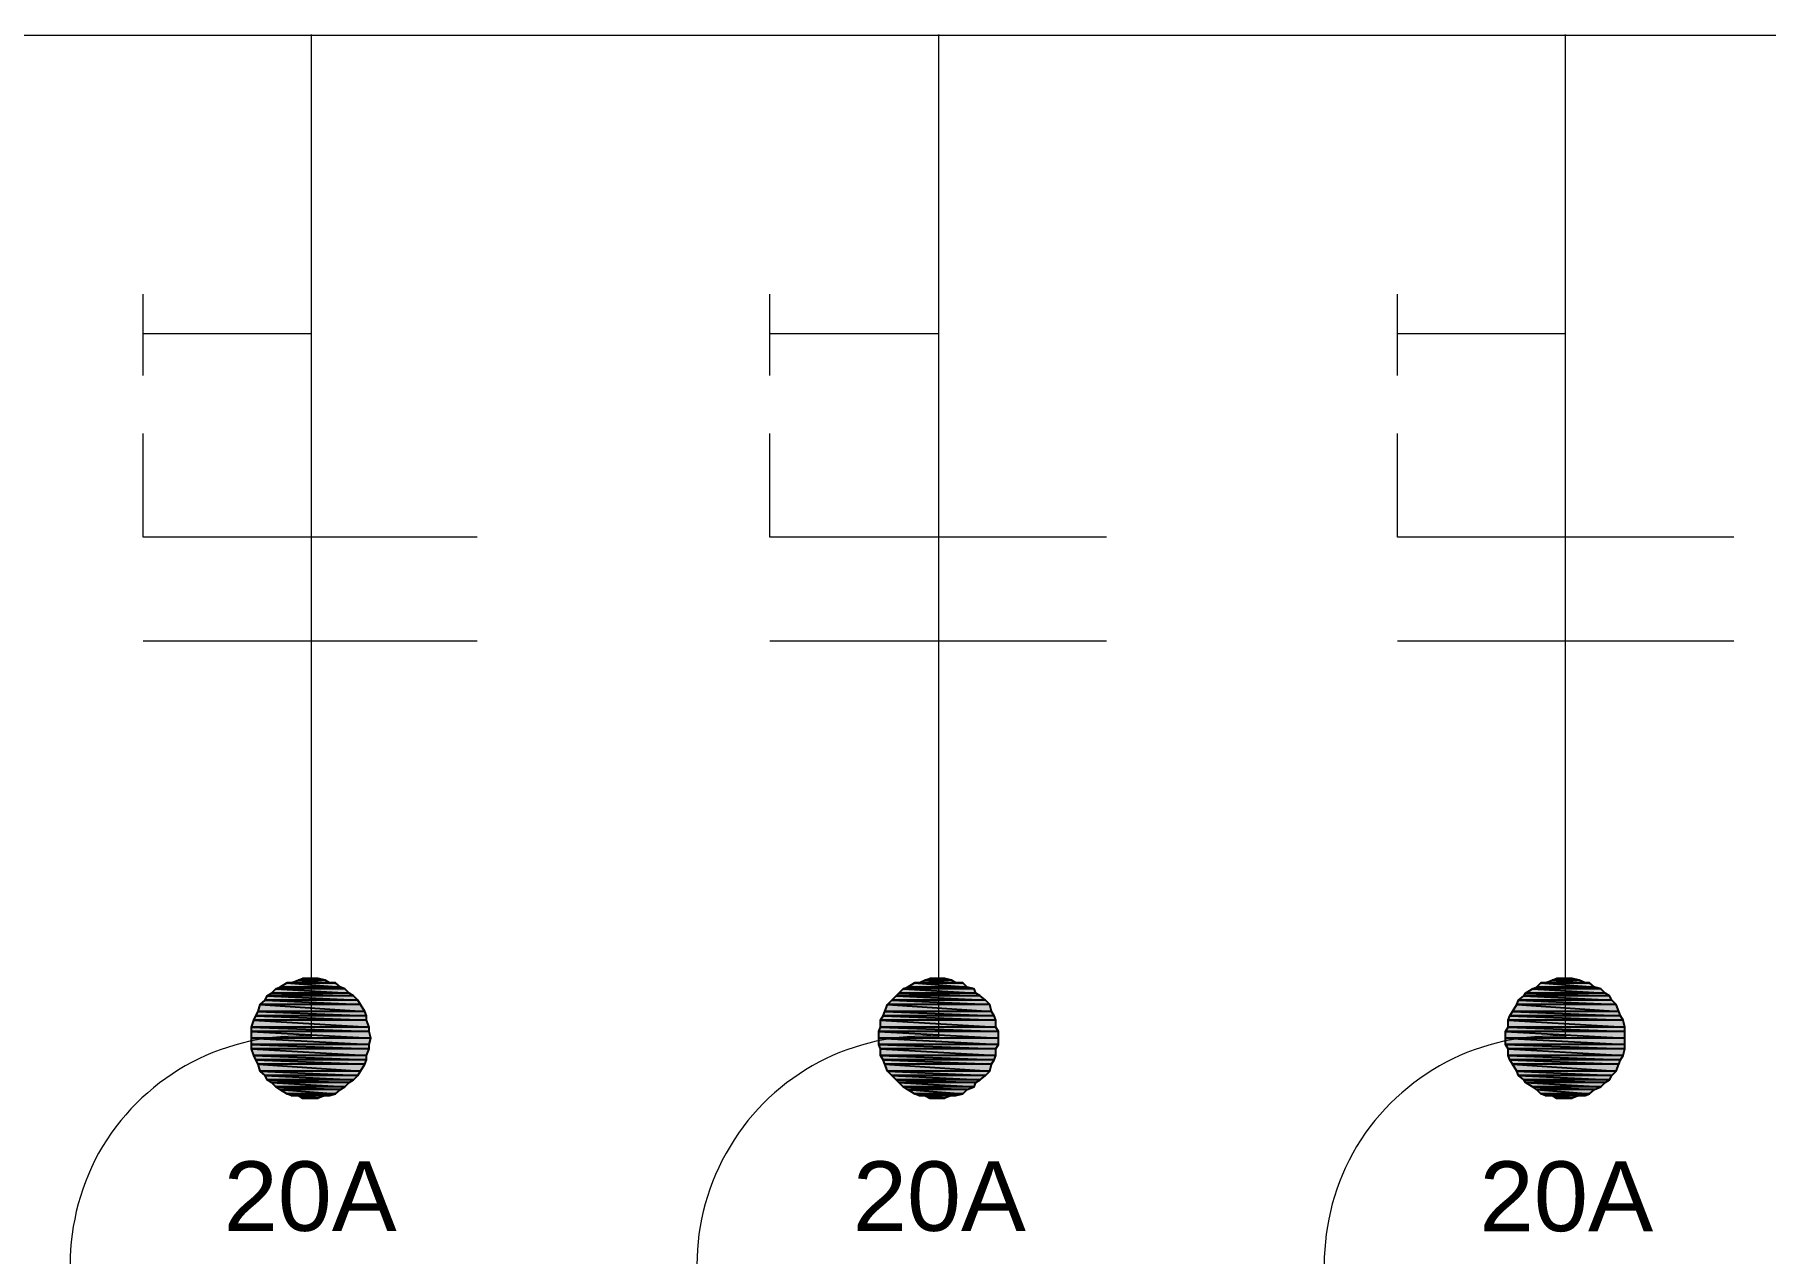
# Model space of a CAD drawing. Header units: millimetres. Extents: x 40 to 176, y -32 to 59.
# Drawn here: x 115.547 to 118.34, y 39.813 to 41.781 of the extents above; entities that cross this region are included whole.
import ezdxf

# ---------------------------------------------------------------- set-up
doc = ezdxf.new("R2010")
doc.units = ezdxf.units.MM
doc.layers.add('13 - Diagrama unifilar', color=7, linetype='Continuous', lineweight=30)
doc.styles.add('Arial0', font='arial.ttf', dxfattribs={"height": 3.14658})

msp = doc.modelspace()

# ---------------------------------------------------------------- hatches: boundary and pattern name
at = {"layer": '13 - Diagrama unifilar', "true_color": 0x000007}
h = msp.add_hatch(color=7, dxfattribs=at)
h.paths.add_polyline_path([(116.0323, 40.2501), (115.9541, 40.2501), (116.0407, 40.2431)])
h.paths.add_polyline_path([(115.9541, 40.2501), (116.0407, 40.2431), (115.9429, 40.2431)])
h = msp.add_hatch(color=7, dxfattribs=at)
h.paths.add_polyline_path([(116.0156, 40.2543), (115.9723, 40.2543), (116.0226, 40.2501)])
h.paths.add_polyline_path([(115.9723, 40.2543), (116.0226, 40.2501), (115.9611, 40.2501)])
h = msp.add_hatch(color=7, dxfattribs=at)
h.paths.add_polyline_path([(116.0044, 40.2571), (115.9793, 40.2571), (116.0156, 40.2543)])
h.paths.add_polyline_path([(115.9793, 40.2571), (116.0156, 40.2543), (115.9723, 40.2543)])
h = msp.add_hatch(color=7, dxfattribs=at)
h.paths.add_polyline_path([(117.045, 40.2501), (116.9668, 40.2501), (117.052, 40.2431)])
h.paths.add_polyline_path([(116.9668, 40.2501), (117.052, 40.2431), (116.9556, 40.2431)])
h = msp.add_hatch(color=7, dxfattribs=at)
h.paths.add_polyline_path([(117.0268, 40.2543), (116.9835, 40.2543), (117.0338, 40.2501)])
h.paths.add_polyline_path([(116.9835, 40.2543), (117.0338, 40.2501), (116.9737, 40.2501)])
h = msp.add_hatch(color=7, dxfattribs=at)
h.paths.add_polyline_path([(117.0157, 40.2571), (116.9919, 40.2571), (117.0268, 40.2543)])
h.paths.add_polyline_path([(116.9919, 40.2571), (117.0268, 40.2543), (116.9835, 40.2543)])
h = msp.add_hatch(color=7, dxfattribs=at)
h.paths.add_polyline_path([(118.0562, 40.2501), (117.978, 40.2501), (118.0646, 40.2431)])
h.paths.add_polyline_path([(117.978, 40.2501), (118.0646, 40.2431), (117.971, 40.2431)])
h = msp.add_hatch(color=7, dxfattribs=at)
h.paths.add_polyline_path([(118.0395, 40.2543), (117.9962, 40.2543), (118.0493, 40.2501)])
h.paths.add_polyline_path([(117.9962, 40.2543), (118.0493, 40.2501), (117.985, 40.2501)])
h = msp.add_hatch(color=7, dxfattribs=at)
h.paths.add_polyline_path([(118.0283, 40.2571), (118.0032, 40.2571), (118.0395, 40.2543)])
h.paths.add_polyline_path([(118.0032, 40.2571), (118.0395, 40.2543), (117.9962, 40.2543)])
h = msp.add_hatch(color=7, dxfattribs=at)
h.paths.add_polyline_path([(116.0686, 40.2222), (115.9192, 40.2222), (116.0728, 40.2152)])
h.paths.add_polyline_path([(115.9192, 40.2222), (116.0728, 40.2152), (115.9108, 40.2152)])
h = msp.add_hatch(color=7, dxfattribs=at)
h.paths.add_polyline_path([(116.0617, 40.2291), (115.922, 40.2291), (116.0686, 40.2222)])
h.paths.add_polyline_path([(115.922, 40.2291), (116.0686, 40.2222), (115.9192, 40.2222)])
h = msp.add_hatch(color=7, dxfattribs=at)
h.paths.add_polyline_path([(116.0547, 40.2333), (115.929, 40.2333), (116.0617, 40.2291)])
h.paths.add_polyline_path([(115.929, 40.2333), (116.0617, 40.2291), (115.922, 40.2291)])
h = msp.add_hatch(color=7, dxfattribs=at)
h.paths.add_polyline_path([(116.0477, 40.2403), (115.936, 40.2403), (116.0547, 40.2333)])
h.paths.add_polyline_path([(115.936, 40.2403), (116.0547, 40.2333), (115.929, 40.2333)])
h = msp.add_hatch(color=7, dxfattribs=at)
h.paths.add_polyline_path([(116.0407, 40.2431), (115.9429, 40.2431), (116.0477, 40.2403)])
h.paths.add_polyline_path([(115.9429, 40.2431), (116.0477, 40.2403), (115.936, 40.2403)])
h = msp.add_hatch(color=7, dxfattribs=at)
h.paths.add_polyline_path([(117.0813, 40.2222), (116.9304, 40.2222), (117.0883, 40.2152)])
h.paths.add_polyline_path([(116.9304, 40.2222), (117.0883, 40.2152), (116.9235, 40.2152)])
h = msp.add_hatch(color=7, dxfattribs=at)
h.paths.add_polyline_path([(117.0729, 40.2291), (116.9374, 40.2291), (117.0813, 40.2222)])
h.paths.add_polyline_path([(116.9374, 40.2291), (117.0813, 40.2222), (116.9304, 40.2222)])
h = msp.add_hatch(color=7, dxfattribs=at)
h.paths.add_polyline_path([(117.0659, 40.2333), (116.9416, 40.2333), (117.0729, 40.2291)])
h.paths.add_polyline_path([(116.9416, 40.2333), (117.0729, 40.2291), (116.9374, 40.2291)])
h = msp.add_hatch(color=7, dxfattribs=at)
h.paths.add_polyline_path([(117.0631, 40.2403), (116.9486, 40.2403), (117.0659, 40.2333)])
h.paths.add_polyline_path([(116.9486, 40.2403), (117.0659, 40.2333), (116.9416, 40.2333)])
h = msp.add_hatch(color=7, dxfattribs=at)
h.paths.add_polyline_path([(117.052, 40.2431), (116.9556, 40.2431), (117.0631, 40.2403)])
h.paths.add_polyline_path([(116.9556, 40.2431), (117.0631, 40.2403), (116.9486, 40.2403)])
h = msp.add_hatch(color=7, dxfattribs=at)
h.paths.add_polyline_path([(118.0926, 40.2222), (117.9417, 40.2222), (118.0995, 40.2152)])
h.paths.add_polyline_path([(117.9417, 40.2222), (118.0995, 40.2152), (117.9389, 40.2152)])
h = msp.add_hatch(color=7, dxfattribs=at)
h.paths.add_polyline_path([(118.0884, 40.2291), (117.9501, 40.2291), (118.0926, 40.2222)])
h.paths.add_polyline_path([(117.9501, 40.2291), (118.0926, 40.2222), (117.9417, 40.2222)])
h = msp.add_hatch(color=7, dxfattribs=at)
h.paths.add_polyline_path([(118.0814, 40.2333), (117.9529, 40.2333), (118.0884, 40.2291)])
h.paths.add_polyline_path([(117.9529, 40.2333), (118.0884, 40.2291), (117.9501, 40.2291)])
h = msp.add_hatch(color=7, dxfattribs=at)
h.paths.add_polyline_path([(118.0744, 40.2403), (117.9641, 40.2403), (118.0814, 40.2333)])
h.paths.add_polyline_path([(117.9641, 40.2403), (118.0814, 40.2333), (117.9529, 40.2333)])
h = msp.add_hatch(color=7, dxfattribs=at)
h.paths.add_polyline_path([(118.0646, 40.2431), (117.971, 40.2431), (118.0744, 40.2403)])
h.paths.add_polyline_path([(117.971, 40.2431), (118.0744, 40.2403), (117.9641, 40.2403)])
h = msp.add_hatch(color=7, dxfattribs=at)
h.paths.add_polyline_path([(116.0826, 40.197), (115.9038, 40.197), (116.0826, 40.19)])
h.paths.add_polyline_path([(115.9038, 40.197), (116.0826, 40.19), (115.901, 40.19)])
h = msp.add_hatch(color=7, dxfattribs=at)
h.paths.add_polyline_path([(116.0798, 40.204), (115.908, 40.204), (116.0826, 40.197)])
h.paths.add_polyline_path([(115.908, 40.204), (116.0826, 40.197), (115.9038, 40.197)])
h = msp.add_hatch(color=7, dxfattribs=at)
h.paths.add_polyline_path([(116.0728, 40.2152), (115.9108, 40.2152), (116.0798, 40.204)])
h.paths.add_polyline_path([(115.9108, 40.2152), (116.0798, 40.204), (115.908, 40.204)])
h = msp.add_hatch(color=7, dxfattribs=at)
h.paths.add_polyline_path([(117.0953, 40.197), (116.9165, 40.197), (117.0981, 40.19)])
h.paths.add_polyline_path([(116.9165, 40.197), (117.0981, 40.19), (116.9123, 40.19)])
h = msp.add_hatch(color=7, dxfattribs=at)
h.paths.add_polyline_path([(117.0911, 40.204), (116.9193, 40.204), (117.0953, 40.197)])
h.paths.add_polyline_path([(116.9193, 40.204), (117.0953, 40.197), (116.9165, 40.197)])
h = msp.add_hatch(color=7, dxfattribs=at)
h.paths.add_polyline_path([(117.0883, 40.2152), (116.9235, 40.2152), (117.0911, 40.204)])
h.paths.add_polyline_path([(116.9235, 40.2152), (117.0911, 40.204), (116.9193, 40.204)])
h = msp.add_hatch(color=7, dxfattribs=at)
h.paths.add_polyline_path([(118.1065, 40.197), (117.9277, 40.197), (118.1107, 40.19)])
h.paths.add_polyline_path([(117.9277, 40.197), (118.1107, 40.19), (117.9249, 40.19)])
h = msp.add_hatch(color=7, dxfattribs=at)
h.paths.add_polyline_path([(118.1037, 40.204), (117.9319, 40.204), (118.1065, 40.197)])
h.paths.add_polyline_path([(117.9319, 40.204), (118.1065, 40.197), (117.9277, 40.197)])
h = msp.add_hatch(color=7, dxfattribs=at)
h.paths.add_polyline_path([(118.0995, 40.2152), (117.9389, 40.2152), (118.1037, 40.204)])
h.paths.add_polyline_path([(117.9389, 40.2152), (118.1037, 40.204), (117.9319, 40.204)])
h = msp.add_hatch(color=7, dxfattribs=at)
h.paths.add_polyline_path([(116.0826, 40.19), (115.901, 40.19), (116.0868, 40.1789)])
h.paths.add_polyline_path([(115.901, 40.19), (116.0868, 40.1789), (115.8968, 40.1789)])
h = msp.add_hatch(color=7, dxfattribs=at)
h.paths.add_polyline_path([(116.0868, 40.1789), (115.8968, 40.1789), (116.0868, 40.1719)])
h.paths.add_polyline_path([(115.8968, 40.1789), (116.0868, 40.1719), (115.8968, 40.1719)])
h = msp.add_hatch(color=7, dxfattribs=at)
h.paths.add_polyline_path([(116.0868, 40.1719), (115.8968, 40.1719), (116.0896, 40.1607)])
h.paths.add_polyline_path([(115.8968, 40.1719), (116.0896, 40.1607), (115.8968, 40.1607)])
h = msp.add_hatch(color=7, dxfattribs=at)
h.paths.add_polyline_path([(117.0981, 40.1789), (116.9123, 40.1789), (117.1023, 40.1719)])
h.paths.add_polyline_path([(116.9123, 40.1789), (117.1023, 40.1719), (116.9095, 40.1719)])
h = msp.add_hatch(color=7, dxfattribs=at)
h.paths.add_polyline_path([(117.1023, 40.1719), (116.9095, 40.1719), (117.1023, 40.1607)])
h.paths.add_polyline_path([(116.9095, 40.1719), (117.1023, 40.1607), (116.9095, 40.1607)])
h = msp.add_hatch(color=7, dxfattribs=at)
h.paths.add_polyline_path([(117.0981, 40.19), (116.9123, 40.19), (117.0981, 40.1789)])
h.paths.add_polyline_path([(116.9123, 40.19), (117.0981, 40.1789), (116.9123, 40.1789)])
h = msp.add_hatch(color=7, dxfattribs=at)
h.paths.add_polyline_path([(118.1135, 40.1789), (117.9249, 40.1789), (118.1135, 40.1719)])
h.paths.add_polyline_path([(117.9249, 40.1789), (118.1135, 40.1719), (117.9208, 40.1719)])
h = msp.add_hatch(color=7, dxfattribs=at)
h.paths.add_polyline_path([(118.1135, 40.1719), (117.9208, 40.1719), (118.1135, 40.1607)])
h.paths.add_polyline_path([(117.9208, 40.1719), (118.1135, 40.1607), (117.9208, 40.1607)])
h = msp.add_hatch(color=7, dxfattribs=at)
h.paths.add_polyline_path([(118.1107, 40.19), (117.9249, 40.19), (118.1135, 40.1789)])
h.paths.add_polyline_path([(117.9249, 40.19), (118.1135, 40.1789), (117.9249, 40.1789)])
h = msp.add_hatch(color=7, dxfattribs=at)
h.paths.add_polyline_path([(116.0896, 40.1607), (115.8968, 40.1607), (116.0868, 40.1509)])
h.paths.add_polyline_path([(115.8968, 40.1607), (116.0868, 40.1509), (115.8968, 40.1509)])
h = msp.add_hatch(color=7, dxfattribs=at)
h.paths.add_polyline_path([(116.0868, 40.1509), (115.8968, 40.1509), (116.0868, 40.1439)])
h.paths.add_polyline_path([(115.8968, 40.1509), (116.0868, 40.1439), (115.8968, 40.1439)])
h = msp.add_hatch(color=7, dxfattribs=at)
h.paths.add_polyline_path([(116.0868, 40.1439), (115.8968, 40.1439), (116.0826, 40.1328)])
h.paths.add_polyline_path([(115.8968, 40.1439), (116.0826, 40.1328), (115.901, 40.1328)])
h = msp.add_hatch(color=7, dxfattribs=at)
h.paths.add_polyline_path([(117.1023, 40.1607), (116.9095, 40.1607), (117.1023, 40.1509)])
h.paths.add_polyline_path([(116.9095, 40.1607), (117.1023, 40.1509), (116.9095, 40.1509)])
h = msp.add_hatch(color=7, dxfattribs=at)
h.paths.add_polyline_path([(117.1023, 40.1509), (116.9095, 40.1509), (117.0981, 40.1439)])
h.paths.add_polyline_path([(116.9095, 40.1509), (117.0981, 40.1439), (116.9123, 40.1439)])
h = msp.add_hatch(color=7, dxfattribs=at)
h.paths.add_polyline_path([(117.0981, 40.1439), (116.9123, 40.1439), (117.0981, 40.1328)])
h.paths.add_polyline_path([(116.9123, 40.1439), (117.0981, 40.1328), (116.9123, 40.1328)])
h = msp.add_hatch(color=7, dxfattribs=at)
h.paths.add_polyline_path([(118.1135, 40.1607), (117.9208, 40.1607), (118.1135, 40.1509)])
h.paths.add_polyline_path([(117.9208, 40.1607), (118.1135, 40.1509), (117.9208, 40.1509)])
h = msp.add_hatch(color=7, dxfattribs=at)
h.paths.add_polyline_path([(118.1135, 40.1509), (117.9208, 40.1509), (118.1135, 40.1439)])
h.paths.add_polyline_path([(117.9208, 40.1509), (118.1135, 40.1439), (117.9249, 40.1439)])
h = msp.add_hatch(color=7, dxfattribs=at)
h.paths.add_polyline_path([(118.1135, 40.1439), (117.9249, 40.1439), (118.1107, 40.1328)])
h.paths.add_polyline_path([(117.9249, 40.1439), (118.1107, 40.1328), (117.9249, 40.1328)])
h = msp.add_hatch(color=7, dxfattribs=at)
h.paths.add_polyline_path([(116.0826, 40.1328), (115.901, 40.1328), (116.0826, 40.1258)])
h.paths.add_polyline_path([(115.901, 40.1328), (116.0826, 40.1258), (115.9038, 40.1258)])
h = msp.add_hatch(color=7, dxfattribs=at)
h.paths.add_polyline_path([(116.0826, 40.1258), (115.9038, 40.1258), (116.0798, 40.1188)])
h.paths.add_polyline_path([(115.9038, 40.1258), (116.0798, 40.1188), (115.908, 40.1188)])
h = msp.add_hatch(color=7, dxfattribs=at)
h.paths.add_polyline_path([(116.0798, 40.1188), (115.908, 40.1188), (116.0728, 40.1076)])
h.paths.add_polyline_path([(115.908, 40.1188), (116.0728, 40.1076), (115.9108, 40.1076)])
h = msp.add_hatch(color=7, dxfattribs=at)
h.paths.add_polyline_path([(117.0981, 40.1328), (116.9123, 40.1328), (117.0953, 40.1258)])
h.paths.add_polyline_path([(116.9123, 40.1328), (117.0953, 40.1258), (116.9165, 40.1258)])
h = msp.add_hatch(color=7, dxfattribs=at)
h.paths.add_polyline_path([(117.0953, 40.1258), (116.9165, 40.1258), (117.0911, 40.1188)])
h.paths.add_polyline_path([(116.9165, 40.1258), (117.0911, 40.1188), (116.9193, 40.1188)])
h = msp.add_hatch(color=7, dxfattribs=at)
h.paths.add_polyline_path([(117.0911, 40.1188), (116.9193, 40.1188), (117.0883, 40.1076)])
h.paths.add_polyline_path([(116.9193, 40.1188), (117.0883, 40.1076), (116.9235, 40.1076)])
h = msp.add_hatch(color=7, dxfattribs=at)
h.paths.add_polyline_path([(118.1107, 40.1328), (117.9249, 40.1328), (118.1065, 40.1258)])
h.paths.add_polyline_path([(117.9249, 40.1328), (118.1065, 40.1258), (117.9277, 40.1258)])
h = msp.add_hatch(color=7, dxfattribs=at)
h.paths.add_polyline_path([(118.1065, 40.1258), (117.9277, 40.1258), (118.1037, 40.1188)])
h.paths.add_polyline_path([(117.9277, 40.1258), (118.1037, 40.1188), (117.9319, 40.1188)])
h = msp.add_hatch(color=7, dxfattribs=at)
h.paths.add_polyline_path([(118.1037, 40.1188), (117.9319, 40.1188), (118.0995, 40.1076)])
h.paths.add_polyline_path([(117.9319, 40.1188), (118.0995, 40.1076), (117.9389, 40.1076)])
h = msp.add_hatch(color=7, dxfattribs=at)
h.paths.add_polyline_path([(116.0728, 40.1076), (115.9108, 40.1076), (116.0686, 40.1006)])
h.paths.add_polyline_path([(115.9108, 40.1076), (116.0686, 40.1006), (115.9192, 40.1006)])
h = msp.add_hatch(color=7, dxfattribs=at)
h.paths.add_polyline_path([(116.0686, 40.1006), (115.9192, 40.1006), (116.0617, 40.0937)])
h.paths.add_polyline_path([(115.9192, 40.1006), (116.0617, 40.0937), (115.922, 40.0937)])
h = msp.add_hatch(color=7, dxfattribs=at)
h.paths.add_polyline_path([(116.0617, 40.0937), (115.922, 40.0937), (116.0547, 40.0895)])
h.paths.add_polyline_path([(115.922, 40.0937), (116.0547, 40.0895), (115.929, 40.0895)])
h = msp.add_hatch(color=7, dxfattribs=at)
h.paths.add_polyline_path([(116.0547, 40.0895), (115.929, 40.0895), (116.0477, 40.0825)])
h.paths.add_polyline_path([(115.929, 40.0895), (116.0477, 40.0825), (115.936, 40.0825)])
h = msp.add_hatch(color=7, dxfattribs=at)
h.paths.add_polyline_path([(116.0477, 40.0825), (115.936, 40.0825), (116.0407, 40.0783)])
h.paths.add_polyline_path([(115.936, 40.0825), (116.0407, 40.0783), (115.9429, 40.0783)])
h = msp.add_hatch(color=7, dxfattribs=at)
h.paths.add_polyline_path([(117.0883, 40.1076), (116.9235, 40.1076), (117.0813, 40.1006)])
h.paths.add_polyline_path([(116.9235, 40.1076), (117.0813, 40.1006), (116.9304, 40.1006)])
h = msp.add_hatch(color=7, dxfattribs=at)
h.paths.add_polyline_path([(117.0813, 40.1006), (116.9304, 40.1006), (117.0729, 40.0937)])
h.paths.add_polyline_path([(116.9304, 40.1006), (117.0729, 40.0937), (116.9374, 40.0937)])
h = msp.add_hatch(color=7, dxfattribs=at)
h.paths.add_polyline_path([(117.0729, 40.0937), (116.9374, 40.0937), (117.0659, 40.0895)])
h.paths.add_polyline_path([(116.9374, 40.0937), (117.0659, 40.0895), (116.9416, 40.0895)])
h = msp.add_hatch(color=7, dxfattribs=at)
h.paths.add_polyline_path([(117.0659, 40.0895), (116.9416, 40.0895), (117.0631, 40.0825)])
h.paths.add_polyline_path([(116.9416, 40.0895), (117.0631, 40.0825), (116.9486, 40.0825)])
h = msp.add_hatch(color=7, dxfattribs=at)
h.paths.add_polyline_path([(117.0631, 40.0825), (116.9486, 40.0825), (117.052, 40.0783)])
h.paths.add_polyline_path([(116.9486, 40.0825), (117.052, 40.0783), (116.9556, 40.0783)])
h = msp.add_hatch(color=7, dxfattribs=at)
h.paths.add_polyline_path([(118.0995, 40.1076), (117.9389, 40.1076), (118.0926, 40.1006)])
h.paths.add_polyline_path([(117.9389, 40.1076), (118.0926, 40.1006), (117.9417, 40.1006)])
h = msp.add_hatch(color=7, dxfattribs=at)
h.paths.add_polyline_path([(118.0926, 40.1006), (117.9417, 40.1006), (118.0884, 40.0937)])
h.paths.add_polyline_path([(117.9417, 40.1006), (118.0884, 40.0937), (117.9501, 40.0937)])
h = msp.add_hatch(color=7, dxfattribs=at)
h.paths.add_polyline_path([(118.0884, 40.0937), (117.9501, 40.0937), (118.0814, 40.0895)])
h.paths.add_polyline_path([(117.9501, 40.0937), (118.0814, 40.0895), (117.9529, 40.0895)])
h = msp.add_hatch(color=7, dxfattribs=at)
h.paths.add_polyline_path([(118.0814, 40.0895), (117.9529, 40.0895), (118.0744, 40.0825)])
h.paths.add_polyline_path([(117.9529, 40.0895), (118.0744, 40.0825), (117.9641, 40.0825)])
h = msp.add_hatch(color=7, dxfattribs=at)
h.paths.add_polyline_path([(118.0744, 40.0825), (117.9641, 40.0825), (118.0646, 40.0783)])
h.paths.add_polyline_path([(117.9641, 40.0825), (118.0646, 40.0783), (117.971, 40.0783)])
h = msp.add_hatch(color=7, dxfattribs=at)
h.paths.add_polyline_path([(116.0407, 40.0783), (115.9429, 40.0783), (116.0323, 40.0713)])
h.paths.add_polyline_path([(115.9429, 40.0783), (116.0323, 40.0713), (115.9541, 40.0713)])
h = msp.add_hatch(color=7, dxfattribs=at)
h.paths.add_polyline_path([(116.0323, 40.0713), (115.9541, 40.0713), (116.0226, 40.0685)])
h.paths.add_polyline_path([(115.9541, 40.0713), (116.0226, 40.0685), (115.9611, 40.0685)])
h = msp.add_hatch(color=7, dxfattribs=at)
h.paths.add_polyline_path([(115.9723, 40.0685), (115.9793, 40.0643), (116.0044, 40.0643)])
h.paths.add_polyline_path([(115.9793, 40.0643), (116.0044, 40.0643), (115.9974, 40.0643)])
for points in [[(115.9723, 40.0685), (116.0156, 40.0685), (116.0044, 40.0643)], [(116.9835, 40.0685), (117.0268, 40.0685), (117.0157, 40.0643)], [(117.9962, 40.0685), (118.0395, 40.0685), (118.0283, 40.0643)]]:
    msp.add_hatch(color=7, dxfattribs=at).paths.add_polyline_path(points)
h = msp.add_hatch(color=7, dxfattribs=at)
h.paths.add_polyline_path([(117.052, 40.0783), (116.9556, 40.0783), (117.045, 40.0713)])
h.paths.add_polyline_path([(116.9556, 40.0783), (117.045, 40.0713), (116.9668, 40.0713)])
h = msp.add_hatch(color=7, dxfattribs=at)
h.paths.add_polyline_path([(117.045, 40.0713), (116.9668, 40.0713), (117.0338, 40.0685)])
h.paths.add_polyline_path([(116.9668, 40.0713), (117.0338, 40.0685), (116.9737, 40.0685)])
h = msp.add_hatch(color=7, dxfattribs=at)
h.paths.add_polyline_path([(116.9835, 40.0685), (116.9919, 40.0643), (117.0157, 40.0643)])
h.paths.add_polyline_path([(116.9919, 40.0643), (117.0157, 40.0643), (117.0087, 40.0643)])
h = msp.add_hatch(color=7, dxfattribs=at)
h.paths.add_polyline_path([(118.0646, 40.0783), (117.971, 40.0783), (118.0562, 40.0713)])
h.paths.add_polyline_path([(117.971, 40.0783), (118.0562, 40.0713), (117.978, 40.0713)])
h = msp.add_hatch(color=7, dxfattribs=at)
h.paths.add_polyline_path([(118.0562, 40.0713), (117.978, 40.0713), (118.0493, 40.0685)])
h.paths.add_polyline_path([(117.978, 40.0713), (118.0493, 40.0685), (117.985, 40.0685)])
h = msp.add_hatch(color=7, dxfattribs=at)
h.paths.add_polyline_path([(117.9962, 40.0685), (118.0032, 40.0643), (118.0283, 40.0643)])
h.paths.add_polyline_path([(118.0032, 40.0643), (118.0283, 40.0643), (118.0213, 40.0643)])

# ---------------------------------------------------------------- linework, layer by layer
at = {"layer": '13 - Diagrama unifilar', "color": 7, "linetype": 'Continuous', "lineweight": 9, "true_color": 0x000007}
msp.add_lwpolyline([(124.093, 41.7795), (114.9834, 41.7795), (114.9834, 40.1593)], dxfattribs=at)
at = {"layer": '13 - Diagrama unifilar', "color": 7, "linetype": 'Continuous', "lineweight": 20, "true_color": 0x000007}
for points in [[(115.9932, 41.7809), (115.9932, 40.1607), (115.9932, 40.1607)], [(117.0059, 41.7809), (117.0059, 40.1607), (117.0059, 40.1607)], [(118.0171, 41.7809), (118.0171, 40.1607), (118.0171, 40.1607)], [(115.9932, 41.2977), (115.7223, 41.2977), (115.7223, 41.3619)], [(117.0059, 41.2977), (116.7335, 41.2977), (116.7335, 41.3619)], [(118.0171, 41.2977), (117.7462, 41.2977), (117.7462, 41.3619)], [(115.7223, 41.2306), (115.7223, 41.2977), (115.7223, 41.2977)], [(116.7335, 41.2306), (116.7335, 41.2977), (116.7335, 41.2977)], [(117.7462, 41.2306), (117.7462, 41.2977), (117.7462, 41.2977)], [(116.2614, 40.9694), (115.9932, 40.9694), (115.7223, 40.9694), (115.7223, 41.137)], [(117.2768, 40.9694), (117.0059, 40.9694), (116.7335, 40.9694), (116.7335, 41.137)], [(118.2895, 40.9694), (118.0171, 40.9694), (117.7462, 40.9694), (117.7462, 41.137)], [(116.2614, 40.8018), (115.9932, 40.8018), (115.7223, 40.8018)], [(117.2768, 40.8018), (117.0059, 40.8018), (116.7335, 40.8018)], [(118.2895, 40.8018), (118.0171, 40.8018), (117.7462, 40.8018)]]:
    msp.add_lwpolyline(points, dxfattribs=at)
at = {"layer": '13 - Diagrama unifilar', "color": 7, "linetype": 'Continuous', "lineweight": -2, "true_color": 0x000007}
for points in [[(115.9541, 40.2501), (116.0407, 40.2431), (115.9429, 40.2431)], [(115.9611, 40.2501), (116.0323, 40.2501), (115.9541, 40.2501)], [(116.0323, 40.2501), (115.9541, 40.2501), (116.0407, 40.2431)], [(115.9723, 40.2543), (116.0226, 40.2501), (115.9611, 40.2501)], [(116.0226, 40.2501), (115.9611, 40.2501), (116.0323, 40.2501)], [(115.9793, 40.2571), (116.0156, 40.2543), (115.9723, 40.2543)], [(116.0156, 40.2543), (115.9723, 40.2543), (116.0226, 40.2501)], [(115.9974, 40.2571), (116.0044, 40.2571), (115.9793, 40.2571)], [(116.0044, 40.2571), (115.9793, 40.2571), (116.0156, 40.2543)], [(116.9668, 40.2501), (117.052, 40.2431), (116.9556, 40.2431)], [(116.9737, 40.2501), (117.045, 40.2501), (116.9668, 40.2501)], [(117.045, 40.2501), (116.9668, 40.2501), (117.052, 40.2431)], [(116.9835, 40.2543), (117.0338, 40.2501), (116.9737, 40.2501)], [(117.0338, 40.2501), (116.9737, 40.2501), (117.045, 40.2501)], [(116.9919, 40.2571), (117.0268, 40.2543), (116.9835, 40.2543)], [(117.0268, 40.2543), (116.9835, 40.2543), (117.0338, 40.2501)], [(117.0087, 40.2571), (117.0157, 40.2571), (116.9919, 40.2571)], [(117.0157, 40.2571), (116.9919, 40.2571), (117.0268, 40.2543)], [(117.978, 40.2501), (118.0646, 40.2431), (117.971, 40.2431)], [(117.985, 40.2501), (118.0562, 40.2501), (117.978, 40.2501)], [(118.0562, 40.2501), (117.978, 40.2501), (118.0646, 40.2431)], [(117.9962, 40.2543), (118.0493, 40.2501), (117.985, 40.2501)], [(118.0493, 40.2501), (117.985, 40.2501), (118.0562, 40.2501)], [(118.0032, 40.2571), (118.0395, 40.2543), (117.9962, 40.2543)], [(118.0395, 40.2543), (117.9962, 40.2543), (118.0493, 40.2501)], [(118.0213, 40.2571), (118.0283, 40.2571), (118.0032, 40.2571)], [(118.0283, 40.2571), (118.0032, 40.2571), (118.0395, 40.2543)], [(115.9192, 40.2222), (116.0728, 40.2152), (115.9108, 40.2152)], [(115.922, 40.2291), (116.0686, 40.2222), (115.9192, 40.2222)], [(116.0686, 40.2222), (115.9192, 40.2222), (116.0728, 40.2152)], [(115.929, 40.2333), (116.0617, 40.2291), (115.922, 40.2291)], [(116.0617, 40.2291), (115.922, 40.2291), (116.0686, 40.2222)], [(115.936, 40.2403), (116.0547, 40.2333), (115.929, 40.2333)], [(116.0547, 40.2333), (115.929, 40.2333), (116.0617, 40.2291)], [(115.9429, 40.2431), (116.0477, 40.2403), (115.936, 40.2403)], [(116.0477, 40.2403), (115.936, 40.2403), (116.0547, 40.2333)], [(116.0407, 40.2431), (115.9429, 40.2431), (116.0477, 40.2403)], [(116.9304, 40.2222), (117.0883, 40.2152), (116.9235, 40.2152)], [(116.9374, 40.2291), (117.0813, 40.2222), (116.9304, 40.2222)], [(117.0813, 40.2222), (116.9304, 40.2222), (117.0883, 40.2152)], [(116.9416, 40.2333), (117.0729, 40.2291), (116.9374, 40.2291)], [(117.0729, 40.2291), (116.9374, 40.2291), (117.0813, 40.2222)], [(116.9486, 40.2403), (117.0659, 40.2333), (116.9416, 40.2333)], [(117.0659, 40.2333), (116.9416, 40.2333), (117.0729, 40.2291)], [(116.9556, 40.2431), (117.0631, 40.2403), (116.9486, 40.2403)], [(117.0631, 40.2403), (116.9486, 40.2403), (117.0659, 40.2333)], [(117.052, 40.2431), (116.9556, 40.2431), (117.0631, 40.2403)], [(117.9417, 40.2222), (118.0995, 40.2152), (117.9389, 40.2152)], [(117.9501, 40.2291), (118.0926, 40.2222), (117.9417, 40.2222)], [(118.0926, 40.2222), (117.9417, 40.2222), (118.0995, 40.2152)], [(117.9529, 40.2333), (118.0884, 40.2291), (117.9501, 40.2291)], [(118.0884, 40.2291), (117.9501, 40.2291), (118.0926, 40.2222)], [(117.9641, 40.2403), (118.0814, 40.2333), (117.9529, 40.2333)], [(118.0814, 40.2333), (117.9529, 40.2333), (118.0884, 40.2291)], [(117.971, 40.2431), (118.0744, 40.2403), (117.9641, 40.2403)], [(118.0744, 40.2403), (117.9641, 40.2403), (118.0814, 40.2333)], [(118.0646, 40.2431), (117.971, 40.2431), (118.0744, 40.2403)], [(115.9038, 40.197), (116.0826, 40.19), (115.901, 40.19)], [(115.908, 40.204), (116.0826, 40.197), (115.9038, 40.197)], [(116.0826, 40.197), (115.9038, 40.197), (116.0826, 40.19)], [(115.9108, 40.2152), (116.0798, 40.204), (115.908, 40.204)], [(116.0798, 40.204), (115.908, 40.204), (116.0826, 40.197)], [(116.0728, 40.2152), (115.9108, 40.2152), (116.0798, 40.204)], [(116.9165, 40.197), (117.0981, 40.19), (116.9123, 40.19)], [(116.9193, 40.204), (117.0953, 40.197), (116.9165, 40.197)], [(117.0953, 40.197), (116.9165, 40.197), (117.0981, 40.19)], [(116.9235, 40.2152), (117.0911, 40.204), (116.9193, 40.204)], [(117.0911, 40.204), (116.9193, 40.204), (117.0953, 40.197)], [(117.0883, 40.2152), (116.9235, 40.2152), (117.0911, 40.204)], [(117.9277, 40.197), (118.1107, 40.19), (117.9249, 40.19)], [(117.9319, 40.204), (118.1065, 40.197), (117.9277, 40.197)], [(118.1065, 40.197), (117.9277, 40.197), (118.1107, 40.19)], [(117.9389, 40.2152), (118.1037, 40.204), (117.9319, 40.204)], [(118.1037, 40.204), (117.9319, 40.204), (118.1065, 40.197)], [(118.0995, 40.2152), (117.9389, 40.2152), (118.1037, 40.204)], [(115.901, 40.19), (116.0868, 40.1789), (115.8968, 40.1789)], [(116.0868, 40.1789), (115.8968, 40.1789), (116.0868, 40.1719)], [(115.8968, 40.1789), (116.0868, 40.1719), (115.8968, 40.1719)], [(116.0868, 40.1719), (115.8968, 40.1719), (116.0896, 40.1607)], [(115.8968, 40.1719), (116.0896, 40.1607), (115.8968, 40.1607)], [(116.0826, 40.19), (115.901, 40.19), (116.0868, 40.1789)], [(116.9123, 40.1789), (117.1023, 40.1719), (116.9095, 40.1719)], [(117.1023, 40.1719), (116.9095, 40.1719), (117.1023, 40.1607)], [(116.9095, 40.1719), (117.1023, 40.1607), (116.9095, 40.1607)], [(117.0981, 40.19), (116.9123, 40.19), (117.0981, 40.1789)], [(116.9123, 40.19), (117.0981, 40.1789), (116.9123, 40.1789)], [(117.0981, 40.1789), (116.9123, 40.1789), (117.1023, 40.1719)], [(117.9249, 40.1789), (118.1135, 40.1719), (117.9208, 40.1719)], [(118.1135, 40.1719), (117.9208, 40.1719), (118.1135, 40.1607)], [(117.9208, 40.1719), (118.1135, 40.1607), (117.9208, 40.1607)], [(118.1107, 40.19), (117.9249, 40.19), (118.1135, 40.1789)], [(117.9249, 40.19), (118.1135, 40.1789), (117.9249, 40.1789)], [(118.1135, 40.1789), (117.9249, 40.1789), (118.1135, 40.1719)], [(116.0896, 40.1607), (115.8968, 40.1607), (116.0868, 40.1509)], [(115.8968, 40.1607), (116.0868, 40.1509), (115.8968, 40.1509)], [(116.0868, 40.1509), (115.8968, 40.1509), (116.0868, 40.1439)], [(115.8968, 40.1509), (116.0868, 40.1439), (115.8968, 40.1439)], [(116.0868, 40.1439), (115.8968, 40.1439), (116.0826, 40.1328)], [(115.8968, 40.1439), (116.0826, 40.1328), (115.901, 40.1328)], [(117.1023, 40.1607), (116.9095, 40.1607), (117.1023, 40.1509)], [(116.9095, 40.1607), (117.1023, 40.1509), (116.9095, 40.1509)], [(117.1023, 40.1509), (116.9095, 40.1509), (117.0981, 40.1439)], [(116.9095, 40.1509), (117.0981, 40.1439), (116.9123, 40.1439)], [(117.0981, 40.1439), (116.9123, 40.1439), (117.0981, 40.1328)], [(116.9123, 40.1439), (117.0981, 40.1328), (116.9123, 40.1328)], [(118.1135, 40.1607), (117.9208, 40.1607), (118.1135, 40.1509)], [(117.9208, 40.1607), (118.1135, 40.1509), (117.9208, 40.1509)], [(118.1135, 40.1509), (117.9208, 40.1509), (118.1135, 40.1439)], [(117.9208, 40.1509), (118.1135, 40.1439), (117.9249, 40.1439)], [(118.1135, 40.1439), (117.9249, 40.1439), (118.1107, 40.1328)], [(117.9249, 40.1439), (118.1107, 40.1328), (117.9249, 40.1328)], [(116.0826, 40.1328), (115.901, 40.1328), (116.0826, 40.1258)], [(115.901, 40.1328), (116.0826, 40.1258), (115.9038, 40.1258)], [(116.0826, 40.1258), (115.9038, 40.1258), (116.0798, 40.1188)], [(115.9038, 40.1258), (116.0798, 40.1188), (115.908, 40.1188)], [(116.0798, 40.1188), (115.908, 40.1188), (116.0728, 40.1076)], [(115.908, 40.1188), (116.0728, 40.1076), (115.9108, 40.1076)], [(117.0981, 40.1328), (116.9123, 40.1328), (117.0953, 40.1258)], [(116.9123, 40.1328), (117.0953, 40.1258), (116.9165, 40.1258)], [(117.0953, 40.1258), (116.9165, 40.1258), (117.0911, 40.1188)], [(116.9165, 40.1258), (117.0911, 40.1188), (116.9193, 40.1188)], [(117.0911, 40.1188), (116.9193, 40.1188), (117.0883, 40.1076)], [(116.9193, 40.1188), (117.0883, 40.1076), (116.9235, 40.1076)], [(118.1107, 40.1328), (117.9249, 40.1328), (118.1065, 40.1258)], [(117.9249, 40.1328), (118.1065, 40.1258), (117.9277, 40.1258)], [(118.1065, 40.1258), (117.9277, 40.1258), (118.1037, 40.1188)], [(117.9277, 40.1258), (118.1037, 40.1188), (117.9319, 40.1188)], [(118.1037, 40.1188), (117.9319, 40.1188), (118.0995, 40.1076)], [(117.9319, 40.1188), (118.0995, 40.1076), (117.9389, 40.1076)], [(116.0728, 40.1076), (115.9108, 40.1076), (116.0686, 40.1006)], [(115.9108, 40.1076), (116.0686, 40.1006), (115.9192, 40.1006)], [(116.0686, 40.1006), (115.9192, 40.1006), (116.0617, 40.0937)], [(115.9192, 40.1006), (116.0617, 40.0937), (115.922, 40.0937)], [(116.0617, 40.0937), (115.922, 40.0937), (116.0547, 40.0895)], [(115.922, 40.0937), (116.0547, 40.0895), (115.929, 40.0895)], [(116.0547, 40.0895), (115.929, 40.0895), (116.0477, 40.0825)], [(115.929, 40.0895), (116.0477, 40.0825), (115.936, 40.0825)], [(116.0477, 40.0825), (115.936, 40.0825), (116.0407, 40.0783)], [(115.936, 40.0825), (116.0407, 40.0783), (115.9429, 40.0783)], [(117.0883, 40.1076), (116.9235, 40.1076), (117.0813, 40.1006)], [(116.9235, 40.1076), (117.0813, 40.1006), (116.9304, 40.1006)], [(117.0813, 40.1006), (116.9304, 40.1006), (117.0729, 40.0937)], [(116.9304, 40.1006), (117.0729, 40.0937), (116.9374, 40.0937)], [(117.0729, 40.0937), (116.9374, 40.0937), (117.0659, 40.0895)], [(116.9374, 40.0937), (117.0659, 40.0895), (116.9416, 40.0895)], [(117.0659, 40.0895), (116.9416, 40.0895), (117.0631, 40.0825)], [(116.9416, 40.0895), (117.0631, 40.0825), (116.9486, 40.0825)], [(117.0631, 40.0825), (116.9486, 40.0825), (117.052, 40.0783)], [(116.9486, 40.0825), (117.052, 40.0783), (116.9556, 40.0783)], [(118.0995, 40.1076), (117.9389, 40.1076), (118.0926, 40.1006)], [(117.9389, 40.1076), (118.0926, 40.1006), (117.9417, 40.1006)], [(118.0926, 40.1006), (117.9417, 40.1006), (118.0884, 40.0937)], [(117.9417, 40.1006), (118.0884, 40.0937), (117.9501, 40.0937)], [(118.0884, 40.0937), (117.9501, 40.0937), (118.0814, 40.0895)], [(117.9501, 40.0937), (118.0814, 40.0895), (117.9529, 40.0895)], [(118.0814, 40.0895), (117.9529, 40.0895), (118.0744, 40.0825)], [(117.9529, 40.0895), (118.0744, 40.0825), (117.9641, 40.0825)], [(118.0744, 40.0825), (117.9641, 40.0825), (118.0646, 40.0783)], [(117.9641, 40.0825), (118.0646, 40.0783), (117.971, 40.0783)], [(116.0407, 40.0783), (115.9429, 40.0783), (116.0323, 40.0713)], [(115.9429, 40.0783), (116.0323, 40.0713), (115.9541, 40.0713)], [(116.0323, 40.0713), (115.9541, 40.0713), (116.0226, 40.0685)], [(115.9541, 40.0713), (116.0226, 40.0685), (115.9611, 40.0685)], [(116.0226, 40.0685), (115.9611, 40.0685), (116.0156, 40.0685)], [(115.9611, 40.0685), (116.0156, 40.0685), (115.9723, 40.0685)], [(115.9723, 40.0685), (115.9793, 40.0643), (116.0044, 40.0643)], [(115.9723, 40.0685), (116.0156, 40.0685), (116.0044, 40.0643)], [(115.9793, 40.0643), (116.0044, 40.0643), (115.9974, 40.0643)], [(117.052, 40.0783), (116.9556, 40.0783), (117.045, 40.0713)], [(116.9556, 40.0783), (117.045, 40.0713), (116.9668, 40.0713)], [(117.045, 40.0713), (116.9668, 40.0713), (117.0338, 40.0685)], [(116.9668, 40.0713), (117.0338, 40.0685), (116.9737, 40.0685)], [(117.0338, 40.0685), (116.9737, 40.0685), (117.0268, 40.0685)], [(116.9737, 40.0685), (117.0268, 40.0685), (116.9835, 40.0685)], [(116.9835, 40.0685), (116.9919, 40.0643), (117.0157, 40.0643)], [(116.9835, 40.0685), (117.0268, 40.0685), (117.0157, 40.0643)], [(116.9919, 40.0643), (117.0157, 40.0643), (117.0087, 40.0643)], [(118.0646, 40.0783), (117.971, 40.0783), (118.0562, 40.0713)], [(117.971, 40.0783), (118.0562, 40.0713), (117.978, 40.0713)], [(118.0562, 40.0713), (117.978, 40.0713), (118.0493, 40.0685)], [(117.978, 40.0713), (118.0493, 40.0685), (117.985, 40.0685)], [(118.0493, 40.0685), (117.985, 40.0685), (118.0395, 40.0685)], [(117.985, 40.0685), (118.0395, 40.0685), (117.9962, 40.0685)], [(117.9962, 40.0685), (118.0032, 40.0643), (118.0283, 40.0643)], [(117.9962, 40.0685), (118.0395, 40.0685), (118.0283, 40.0643)], [(118.0032, 40.0643), (118.0283, 40.0643), (118.0213, 40.0643)]]:
    msp.add_lwpolyline(points, close=True, dxfattribs=at)
at = {"layer": '13 - Diagrama unifilar', "color": 7, "linetype": 'Continuous', "lineweight": 20, "true_color": 0x000007}
for points in [[(115.9946, 40.1635), (115.8577, 40.1719), (115.7278, 40.1034), (115.6566, 39.9861), (115.6566, 39.9861), (115.5868, 39.8688), (115.5868, 39.7207), (115.6566, 39.6034), (115.6566, 39.6034), (115.7278, 39.4861), (115.8577, 39.4176), (115.9946, 39.4246)], [(117.0059, 40.1635), (116.869, 40.1719), (116.7391, 40.1034), (116.6693, 39.9861), (116.6693, 39.9861), (116.598, 39.8688), (116.598, 39.7207), (116.6693, 39.6034), (116.6693, 39.6034), (116.7391, 39.4861), (116.869, 39.4176), (117.0059, 39.4246)], [(118.0185, 40.1635), (117.8816, 40.1719), (117.7517, 40.1034), (117.6805, 39.9861), (117.6805, 39.9861), (117.6107, 39.8688), (117.6107, 39.7207), (117.6805, 39.6034), (117.6805, 39.6034), (117.7517, 39.4861), (117.8816, 39.4176), (118.0185, 39.4246)]]:
    msp.add_open_spline(points, degree=3, knots=[0, 0, 0, 0, 0.083333, 0.083333, 0.083333, 0.083334, 0.166667, 0.166667, 0.166667, 0.166668, 1, 1, 1, 1], dxfattribs=at)

# ---------------------------------------------------------------- texts
at = {"layer": '13 - Diagrama unifilar', "color": 7, "true_color": 0x000007, "style": 'Arial0'}
for height, p in [(0.11227, (115.8522, 39.8498)), (0.11227, (116.8676, 39.8498)), (0.11275, (117.8788, 39.8493))]:
    msp.add_text('20A', height=height, dxfattribs=at).set_placement(p)

doc.saveas('drawing.dxf')
